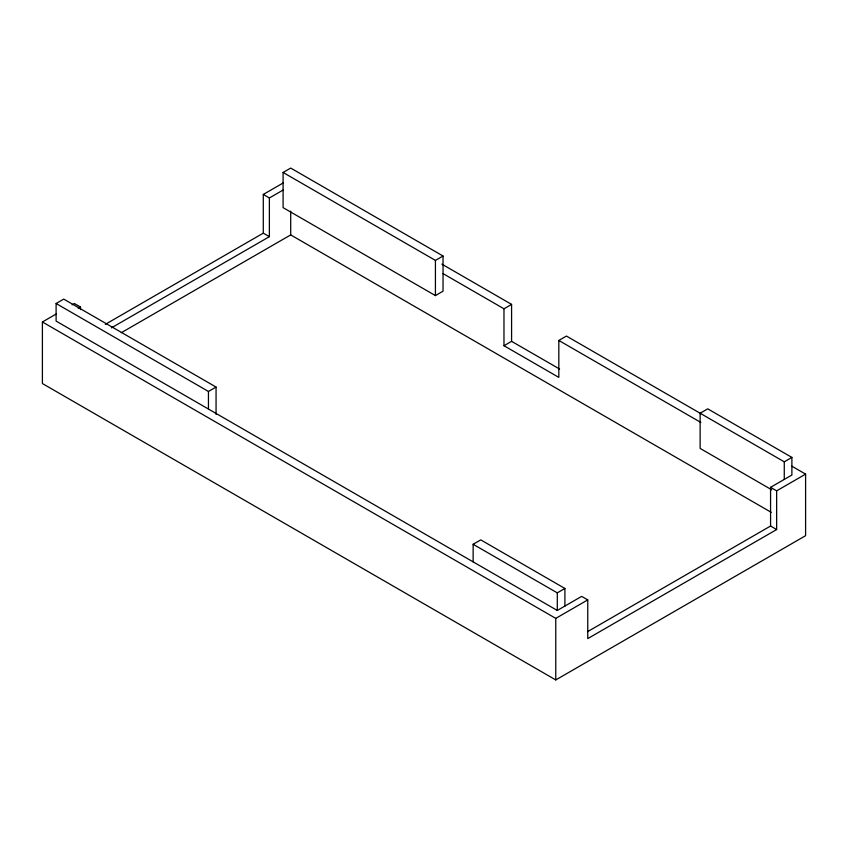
<?xml version="1.0" encoding="UTF-8"?>
<svg xmlns="http://www.w3.org/2000/svg" width="848" height="848" viewBox="0 0 848 848"><rect width="100%" height="100%" fill="white"/><g stroke="black" fill="none" stroke-linecap="round" stroke-linejoin="round"><path stroke-width="1.27" d="M56.106 314.067L42.4 321.975L42.4 383.54L555.769 679.937L805.6 535.692L805.6 474.127L776.651 490.844L776.651 529.544L587.759 638.597L587.759 599.896L581.664 596.377L557.295 610.454L56.106 321.095L56.106 303.51L63.727 299.111L216.06 387.059L216.06 414.428M283.094 172.462L290.705 168.063L443.038 256.011L443.038 291.193L435.427 295.592L283.094 207.643L283.094 172.462L435.427 260.41L443.038 256.011M72.101 304.824L74.391 303.51L80.486 307.029L80.486 309.605M105.3 324.36L263.283 233.147L263.283 194.446L283.327 182.882M78.249 308.312L80.486 307.029M263.283 194.446L269.378 197.966L283.094 190.047M111.395 327.879L269.378 236.666L269.378 197.966M121.338 332.692L290.705 234.907L771.245 512.34M56.106 303.51L208.449 391.458L216.06 387.059M443.038 273.607L503.977 308.789L511.588 304.39L511.588 341.331L559.574 369.028M503.977 308.789L503.977 345.73L511.588 341.331M503.977 345.73L558.821 377.392L558.821 340.451L566.432 336.052L784.273 461.821L791.894 457.422L791.894 475.007L770.567 487.324L770.567 526.025L587.388 631.771M473.142 561.874L473.142 544.278L480.763 539.879L564.906 588.47L564.906 606.055M473.142 544.278L557.295 592.869L564.906 588.47M42.4 321.975L555.769 618.372L587.759 599.896M791.894 457.422L707.741 408.842L700.13 413.241L700.13 448.412L771.765 489.826M441.903 264.152L511.588 304.39M791.873 466.199L805.6 474.127M558.821 340.451L700.872 422.463M770.567 487.324L776.651 490.844M263.283 233.147L269.378 236.666M770.567 526.025L776.651 529.544M784.273 461.821L784.273 479.406M557.295 592.869L557.295 610.454M555.769 618.372L555.769 679.937M435.427 260.41L435.427 295.592M290.705 211.163L290.705 234.907M208.449 391.458L208.449 409.043"/></g></svg>
